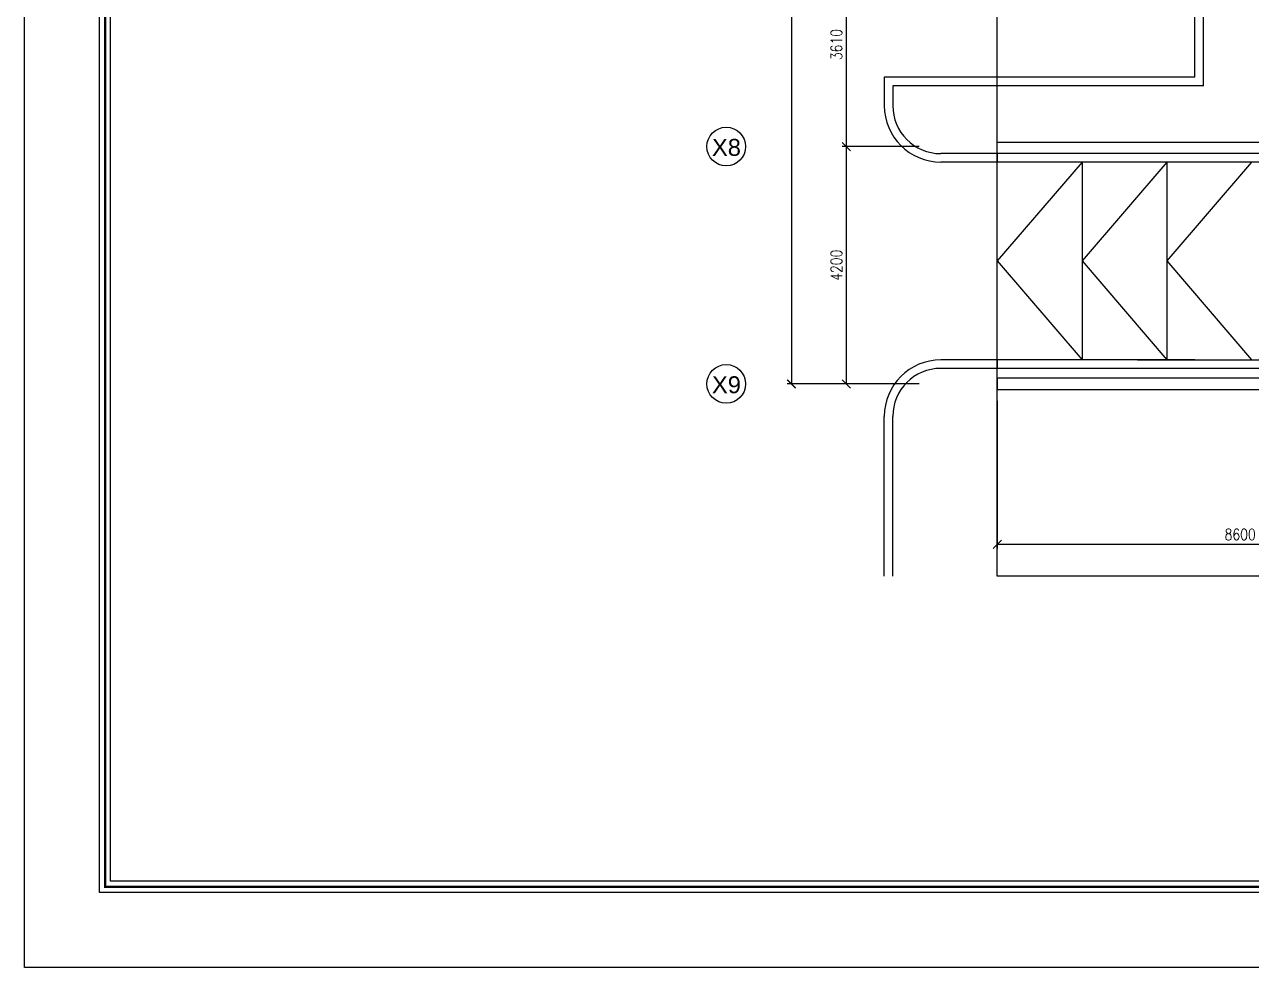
# Model space of a CAD drawing. Header units: millimetres. Extents: x -1288794 to 352264, y -1971533 to -1569871.
# Drawn here: x -2912 to 18810, y -1625558 to -1608874 of the extents above; entities that cross this region are included whole.
import ezdxf
from ezdxf.enums import TextEntityAlignment as Align

# ---------------------------------------------------------------- set-up
doc = ezdxf.new("R2010")
doc.units = ezdxf.units.MM
doc.header["$LTSCALE"] = 500
doc.header["$PDMODE"] = 34
doc.linetypes.add('CENTER', pattern=[50.8, 31.75, -6.35, 6.35, -6.35])
for name, color, linetype in [('A-ANNO-DIMS', 1, 'Continuous'), ('A-ANNO-SYMB', 33, 'Continuous'), ('A-ANNO-TEXT', 8, 'Continuous'), ('A-AREA', 8, 'CENTER'), ('HATCH', 251, 'Continuous'), ('L-WALK', 8, 'Continuous'), ('LOGO LINE', 7, 'Continuous'), ('LOGO1LINE', 7, 'Continuous')]:
    doc.layers.add(name, color=color, linetype=linetype)
doc.styles.add('ROMANS', font='romans.shx', dxfattribs={"width": 0.8})
doc.styles.add('SANSSERIF', font='sas_____.pfb')
doc.dimstyles.new('100 of DIM2', dxfattribs={"dimscale": 0, "dimtxt": 200, "dimasz": 150, "dimexe": 75, "dimexo": 200, "dimgap": 75, "dimtad": 1, "dimdec": 0, "dimrnd": 5, "dimzin": 0, "dimdsep": 46, "dimtxsty": 'ROMANS', "dimblk": 'ARCHTICK', "dimcen": 100, "dimclrd": 94, "dimclre": 94, "dimclrt": 2, "dimadec": 0, "dimazin": 0, "dimtfac": 1, "dimtdec": 0, "dimtofl": 0, "dimtmove": 2, "dimatfit": 3, "dimldrblk": 'OPEN90', "dimfxl": 75, "dimtolj": 1, "dimtzin": 0, "dimarcsym": 0})

# ---------------------------------------------------------------- blocks, each defined once
blk = doc.blocks.new('_ArchTick')
at = {"color": 0, "linetype": 'ByBlock', "const_width": 0.15}
blk.add_lwpolyline([(-0.5, -0.5), (0.5, 0.5)], dxfattribs=at)
blk = doc.blocks.new('*D40')
at = {"layer": 'A-ANNO-DIMS', "color": 94, "lineweight": -2, "ltscale": 3, "transparency": 16777216}
for p, q in [((12820, -1580033), (10590, -1580033)), ((10665, -1580033), (10665, -1615233)), ((12820, -1615233), (10590, -1615233))]:
    blk.add_line(p, q, dxfattribs=at)
at = {"layer": 'Defpoints', "color": 0, "ltscale": 3, "transparency": 16777216}
for p in [(13020, -1580033), (10665, -1615233), (13020, -1615233)]:
    blk.add_point(p, dxfattribs=at)
at = {"layer": 'A-ANNO-DIMS', "color": 94, "lineweight": -2, "ltscale": 3, "transparency": 16777216, "xscale": 150, "yscale": 150, "zscale": 150}
for p, rotation in [((10665, -1580033), 90), ((10665, -1615233), 270)]:
    blk.add_blockref('_ArchTick', p, dxfattribs=dict(at, rotation=rotation))
at = {"layer": 'A-ANNO-DIMS', "color": 2, "ltscale": 3, "transparency": 16777216, "insert": (10490, -1597633), "char_height": 200, "attachment_point": 5, "rotation": 90, "style": 'ROMANS'}
blk.add_mtext('\\A1;35200', dxfattribs=at)
blk = doc.blocks.new('_Open90')
at = {"color": 0, "linetype": 'ByBlock', "lineweight": -2}
for p, q in [((0, 0), (-1, 0)), ((-0.5, 0.5), (0, 0)), ((0, 0), (-0.5, -0.5))]:
    blk.add_line(p, q, dxfattribs=at)
blk = doc.blocks.new('*D47')
at = {"layer": 'A-ANNO-DIMS', "color": 94, "lineweight": -2, "ltscale": 3, "transparency": 16777216}
for p, q in [((12929, -1607423), (11562, -1607423)), ((11637, -1607423), (11637, -1611033)), ((12929, -1611033), (11562, -1611033))]:
    blk.add_line(p, q, dxfattribs=at)
at = {"layer": 'Defpoints', "color": 0, "ltscale": 3, "transparency": 16777216}
for p in [(13129, -1607423), (11637, -1611033), (13129, -1611033)]:
    blk.add_point(p, dxfattribs=at)
at = {"layer": 'A-ANNO-DIMS', "color": 94, "lineweight": -2, "ltscale": 3, "transparency": 16777216, "xscale": 150, "yscale": 150, "zscale": 150}
for p, rotation in [((11637, -1607423), 90), ((11637, -1611033), 270)]:
    blk.add_blockref('_ArchTick', p, dxfattribs=dict(at, rotation=rotation))
at = {"layer": 'A-ANNO-DIMS', "color": 2, "ltscale": 3, "transparency": 16777216, "insert": (11462, -1609228), "char_height": 200, "attachment_point": 5, "rotation": 90, "style": 'ROMANS'}
blk.add_mtext('\\A1;3610', dxfattribs=at)
blk = doc.blocks.new('*D48')
at = {"layer": 'A-ANNO-DIMS', "color": 94, "lineweight": -2, "ltscale": 3, "transparency": 16777216}
for p, q in [((12929, -1611033), (11562, -1611033)), ((11637, -1611033), (11637, -1615233)), ((12929, -1615233), (11562, -1615233))]:
    blk.add_line(p, q, dxfattribs=at)
at = {"layer": 'Defpoints', "color": 0, "ltscale": 3, "transparency": 16777216}
for p in [(13129, -1611033), (11637, -1615233), (13129, -1615233)]:
    blk.add_point(p, dxfattribs=at)
at = {"layer": 'A-ANNO-DIMS', "color": 94, "lineweight": -2, "ltscale": 3, "transparency": 16777216, "xscale": 150, "yscale": 150, "zscale": 150}
for p, rotation in [((11637, -1611033), 90), ((11637, -1615233), 270)]:
    blk.add_blockref('_ArchTick', p, dxfattribs=dict(at, rotation=rotation))
at = {"layer": 'A-ANNO-DIMS', "color": 2, "ltscale": 3, "transparency": 16777216, "insert": (11462, -1613133), "char_height": 200, "attachment_point": 5, "rotation": 90, "style": 'ROMANS'}
blk.add_mtext('\\A1;4200', dxfattribs=at)
blk = doc.blocks.new('*D60')
at = {"layer": 'A-ANNO-DIMS', "color": 94, "linetype": 'Continuous', "lineweight": -2, "ltscale": 3, "transparency": 16777216}
for p, q in [((14310, -1615533), (14310, -1618147)), ((22910, -1615533), (22910, -1618147)), ((22910, -1618072), (14310, -1618072))]:
    blk.add_line(p, q, dxfattribs=at)
at = {"layer": 'Defpoints', "color": 0, "linetype": 'Continuous', "ltscale": 3, "transparency": 16777216}
for p in [(14310, -1615333), (22910, -1615333), (14310, -1618072)]:
    blk.add_point(p, dxfattribs=at)
at = {"layer": 'A-ANNO-DIMS', "color": 94, "linetype": 'Continuous', "lineweight": -2, "ltscale": 3, "transparency": 16777216, "xscale": 150, "yscale": 150, "zscale": 150, "rotation": 180}
blk.add_blockref('_ArchTick', (14310, -1618072), dxfattribs=at)
at = {"layer": 'A-ANNO-DIMS', "color": 94, "linetype": 'Continuous', "lineweight": -2, "ltscale": 3, "transparency": 16777216, "xscale": 150, "yscale": 150, "zscale": 150}
blk.add_blockref('_ArchTick', (22910, -1618072), dxfattribs=at)
at = {"layer": 'A-ANNO-DIMS', "color": 2, "linetype": 'Continuous', "ltscale": 3, "transparency": 16777216, "insert": (18610, -1617897), "char_height": 200, "attachment_point": 5, "style": 'ROMANS'}
blk.add_mtext('\\A1;8600', dxfattribs=at)

msp = doc.modelspace()

# ---------------------------------------------------------------- linework, layer by layer
at = {"layer": 'A-ANNO-SYMB', "ltscale": 3}
for centre in [(9510.6, -1611032.8), (9510.6, -1615232.8)]:
    msp.add_circle(centre, 342.2, dxfattribs=at)
at = {"layer": 'A-AREA', "ltscale": 15}
for p, q in [((14309.9, -1618632.8), (14309.9, -1578632.8)), ((49409.9, -1618632.8), (14309.9, -1618632.8))]:
    msp.add_line(p, q, dxfattribs=at)
at = {"layer": 'A-AREA', "linetype": 'Continuous', "ltscale": 3}
for p, q in [((14309.9, -1611157.8), (14309.9, -1610957.8)), ((14309.9, -1610957.8), (21609.9, -1610957.8)), ((21609.9, -1611157.8), (14309.9, -1611157.8)), ((20309.9, -1615132.8), (14309.9, -1615132.8)), ((14309.9, -1615132.8), (14309.9, -1615332.8)), ((14309.9, -1615332.8), (22909.9, -1615332.8))]:
    msp.add_line(p, q, dxfattribs=at)
at = {"layer": 'HATCH', "ltscale": 3}
for p, q in [((15809.9, -1611307.8), (15809.9, -1614807.8)), ((17309.9, -1611307.8), (17309.9, -1614807.8))]:
    msp.add_line(p, q, dxfattribs=at)
for points in [[(15809.9, -1611307.8), (14309.9, -1613057.8), (15809.9, -1614807.8)], [(17309.9, -1611307.8), (15809.9, -1613057.8), (17309.9, -1614807.8)], [(18809.9, -1611307.8), (17309.9, -1613057.8), (18809.9, -1614807.8)]]:
    msp.add_lwpolyline(points, dxfattribs=at)
at = {"layer": 'L-WALK', "ltscale": 15}
for p, q in [((17809.9, -1609807.8), (17809.9, -1582608.8)), ((17959.9, -1609957.8), (17959.9, -1582458.8)), ((12309.9, -1609807.8), (12309.9, -1610307.8)), ((12459.9, -1609957.8), (12459.9, -1610307.8)), ((12309.9, -1618632.8), (12309.9, -1615807.8)), ((12459.9, -1618632.8), (12459.9, -1615807.8)), ((12309.9, -1618632.8), (12309.9, -1618608.8)), ((12459.9, -1618632.8), (12459.9, -1618608.8))]:
    msp.add_line(p, q, dxfattribs=at)
at = {"layer": 'L-WALK', "ltscale": 3}
for p, q in [((17809.9, -1609807.8), (12309.9, -1609807.8)), ((17959.9, -1609957.8), (12459.9, -1609957.8)), ((21609.9, -1611157.8), (13309.9, -1611157.8)), ((22909.9, -1611307.8), (13309.9, -1611307.8)), ((14309.9, -1611157.8), (14309.9, -1611307.8)), ((17809.9, -1614807.8), (13309.9, -1614807.8)), ((22909.9, -1614957.8), (13309.9, -1614957.8)), ((14309.9, -1614807.8), (14309.9, -1614957.8)), ((16790.3, -1614807.8), (22909.9, -1614807.8))]:
    msp.add_line(p, q, dxfattribs=at)
at = {"layer": 'L-WALK', "ltscale": 15}
for centre, radius, start, end in [((13309.9, -1610307.8), 1000, 180, 270), ((13309.9, -1610307.8), 850, 180, 270), ((13309.9, -1615807.8), 1000, 90, 180), ((13309.9, -1615807.8), 850, 90, 180)]:
    msp.add_arc(centre, radius, start, end, dxfattribs=at)
at = {"layer": 'LOGO LINE'}
msp.add_lwpolyline([(75846.1, -1625558), (-2911.9, -1625558), (-2911.9, -1569870.5), (75846.1, -1569870.5)], close=True, dxfattribs=at)
at = {"layer": 'LOGO1LINE'}
for points in [[(74520.2, -1624232.1), (-1586, -1624232.1), (-1586, -1571196.4), (74520.2, -1571196.4)], [(64211.5, -1624033.3), (-1387.1, -1624033.3), (-1387.1, -1571395.3), (64211.5, -1571395.3)]]:
    msp.add_lwpolyline(points, close=True, dxfattribs=at)
at = {"layer": 'LOGO1LINE', "const_width": 39.8}
msp.add_lwpolyline([(74420.8, -1624132.7), (-1486.6, -1624132.7), (-1486.6, -1571295.9), (74420.8, -1571295.9)], close=True, dxfattribs=at)

# ---------------------------------------------------------------- texts
at = {"layer": 'A-ANNO-TEXT', "style": 'SANSSERIF'}
for s, p in [('X8', (9515.2, -1611197.4)), ('X9', (9515.2, -1615397.4))]:
    msp.add_text(s, height=300, dxfattribs=at).set_placement(p, align=Align.CENTER)

# ---------------------------------------------------------------- dimensions: what is measured, and where the dimension line sits
at = {"layer": 'A-ANNO-DIMS', "ltscale": 3}
for base, p1, p2, picture, middle in [((10664.7, -1615232.8), (13019.9, -1580032.8), (13019.9, -1615232.8), '*D40', (10489.7, -1597632.8)), ((11637.2, -1611032.8), (13128.8, -1607422.8), (13128.8, -1611032.8), '*D47', (11462.2, -1609227.8)), ((11637.2, -1615232.8), (13128.8, -1611032.8), (13128.8, -1615232.8), '*D48', (11462.2, -1613132.8))]:
    dim = msp.add_linear_dim(base=base, p1=p1, p2=p2, angle=90, dimstyle='100 of DIM2', override={"dimscale": 1}, dxfattribs=at)
    dim.commit()
    dim.dimension.update_dxf_attribs({"geometry": picture, "text_midpoint": middle})
at = {"layer": 'A-ANNO-DIMS', "linetype": 'Continuous', "ltscale": 3}
dim = msp.add_linear_dim(base=(14309.9, -1618071.8), p1=(22909.9, -1615332.8), p2=(14309.9, -1615332.8), dimstyle='100 of DIM2', override={"dimscale": 1}, dxfattribs=at)
dim.commit()
dim.dimension.update_dxf_attribs({"geometry": '*D60', "text_midpoint": (18609.9, -1617896.8)})

doc.saveas('drawing.dxf')
